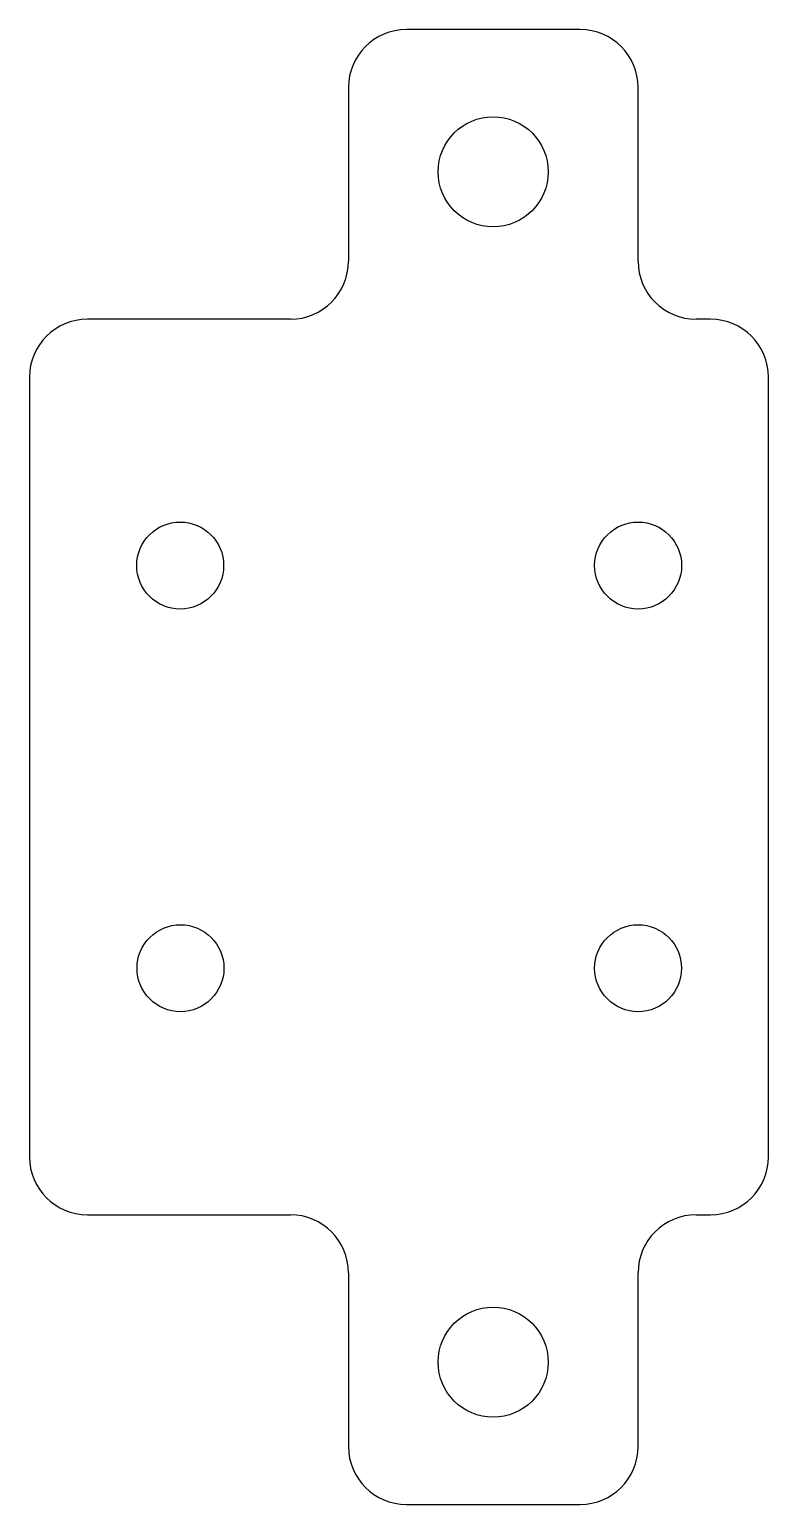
# Model space of a CAD drawing. Header units: millimetres. Extents: x -16 to 9.5, y -266.8 to -215.9.
import ezdxf

# ---------------------------------------------------------------- set-up
doc = ezdxf.new("R2010")
doc.units = ezdxf.units.MM

msp = doc.modelspace()

# ---------------------------------------------------------------- linework, layer by layer
at = {"color": 7, "linetype": 'Continuous', "lineweight": 25}
for p, q in [((3.003, -215.871), (-2.997, -215.871)), ((-4.997, -217.871), (-4.997, -223.871)), ((5.003, -223.871), (5.003, -217.871)), ((-6.997, -225.871), (-14.009, -225.871)), ((7.505, -225.871), (7.003, -225.871)), ((-16.009, -227.871), (-16.009, -254.787)), ((9.505, -254.787), (9.505, -227.871)), ((-14.009, -256.787), (-6.997, -256.787)), ((7.003, -256.787), (7.505, -256.787)), ((-4.997, -258.787), (-4.997, -264.787)), ((5.003, -264.787), (5.003, -258.787)), ((-2.997, -266.787), (3.003, -266.787))]:
    msp.add_line(p, q, dxfattribs=at)
for centre, radius in [((0, -220.782), 1.9), ((-10.806, -234.375), 1.501), ((5.003, -234.375), 1.501), ((-10.797, -248.275), 1.5), ((5.003, -248.275), 1.5), ((0, -261.876), 1.9)]:
    msp.add_circle(centre, radius, dxfattribs=at)
for centre, start, end in [((-2.997, -217.871), 90, 180), ((3.003, -217.871), 0, 90), ((-6.997, -223.871), 270, 0), ((7.003, -223.871), 180, 270), ((-14.009, -227.871), 90, 180), ((7.505, -227.871), 0, 90), ((-14.009, -254.787), 180, 270), ((7.505, -254.787), 270, 360), ((-6.997, -258.787), 0, 90), ((7.003, -258.787), 90, 180), ((-2.997, -264.787), 180, 270), ((3.003, -264.787), 270, 360)]:
    msp.add_arc(centre, 2, start, end, dxfattribs=at)

doc.saveas('drawing.dxf')
